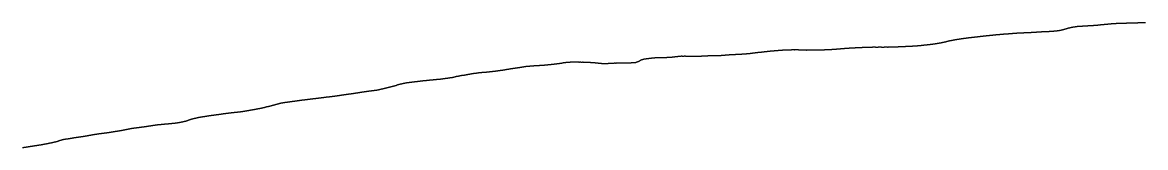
# Model space of a CAD drawing. Header units: millimetres. Extents: x 0 to 74012, y -3596 to 150.
# Drawn here: x 9299 to 18522, y -2994 to -1963 of the extents above; entities that cross this region are included whole.
import ezdxf

# ---------------------------------------------------------------- set-up
doc = ezdxf.new("R2010")
doc.units = ezdxf.units.MM
doc.layers.add('Clone', color=7, linetype='CONTINUOUS')

msp = doc.modelspace()

# ---------------------------------------------------------------- linework, layer by layer
at = {"layer": 'Clone'}
for points in [[(17804.7, -2030.69), (17817.1, -2028.76)], [(17817.1, -2028.76), (17829.4, -2026.12)], [(17829.4, -2026.12), (17841.8, -2023.12)], [(17841.8, -2023.12), (17854.2, -2019.57)], [(17854.2, -2019.57), (17866.5, -2016.01)], [(17866.5, -2016.01), (17878.9, -2011.86)], [(17878.9, -2011.86), (17891.3, -2008.68)], [(17891.3, -2008.68), (17903.6, -2006.05)], [(17903.6, -2006.05), (17916, -2002.85)], [(17916, -2002.85), (17928.3, -2000.72)], [(17928.3, -2000.72), (17940.7, -1999.06)], [(17940.7, -1999.06), (17953.1, -1997.64)], [(17953.1, -1997.64), (17965.4, -1994.98)], [(17965.4, -1994.98), (17977.8, -1994.15)], [(17977.8, -1994.15), (17990.2, -1993.73)], [(17990.2, -1993.73), (18002.5, -1993.52)], [(18002.5, -1993.52), (18014.9, -1991.67)], [(18014.9, -1991.67), (18027.3, -1991.62)], [(18027.3, -1991.62), (18039.6, -1991.53)], [(18039.6, -1991.53), (18052, -1989.63)], [(18052, -1989.63), (18064.3, -1989.49)], [(18064.3, -1989.49), (18076.7, -1989.26)], [(18076.7, -1989.26), (18089.1, -1988.54)], [(18089.1, -1988.54), (18101.4, -1986.71)], [(18101.4, -1986.71), (18113.8, -1986.12)], [(18113.8, -1986.12), (18126.2, -1985.27)], [(18126.2, -1985.27), (18138.5, -1984.3)], [(18138.5, -1984.3), (18150.9, -1982.41)], [(18150.9, -1982.41), (18163.3, -1981.38)], [(18163.3, -1981.38), (18175.6, -1980.24)], [(18175.6, -1980.24), (18188, -1978.68)], [(18188, -1978.68), (18200.4, -1977.73)], [(18200.4, -1977.73), (18212.7, -1976.68)], [(18212.7, -1976.68), (18225.1, -1975.59)], [(18225.1, -1975.59), (18237.4, -1974.08)], [(18237.4, -1974.08), (18249.8, -1973.14)], [(18249.8, -1973.14), (18262.2, -1972.36)], [(18262.2, -1972.36), (18274.5, -1971.83)], [(18274.5, -1971.83), (18286.9, -1970.5)], [(18286.9, -1970.5), (18299.3, -1970.1)], [(18299.3, -1970.1), (18311.6, -1969.74)], [(18311.6, -1969.74), (18324, -1968.52)], [(18324, -1968.52), (18336.4, -1968.55)], [(18336.4, -1968.55), (18348.7, -1968.51)], [(18348.7, -1968.51), (18361.1, -1968.78)], [(18361.1, -1968.78), (18373.4, -1967.67)], [(18373.4, -1967.67), (18385.8, -1967.81)], [(18385.8, -1967.81), (18398.2, -1968.16)], [(18398.2, -1968.16), (18410.5, -1967.07)], [(18410.5, -1967.07), (18422.9, -1967.22)], [(18422.9, -1967.22), (18435.3, -1967.11)], [(18435.3, -1967.11), (18447.6, -1966.93)], [(18447.6, -1966.93), (18460, -1965.66)], [(18460, -1965.66), (18472.4, -1965.37)], [(18472.4, -1965.37), (18484.7, -1964.98)], [(18484.7, -1964.98), (18497.1, -1964.69)], [(18497.1, -1964.69), (18509.5, -1963.51)], [(18509.5, -1963.51), (18521.8, -1963.5)], [(16877.4, -2123.25), (16889.8, -2119.82)], [(16889.8, -2119.82), (16902.1, -2116.59)], [(16902.1, -2116.59), (16914.5, -2113.6)], [(16914.5, -2113.6), (16926.9, -2111.47)], [(16926.9, -2111.47), (16939.2, -2108.87)], [(16939.2, -2108.87), (16951.6, -2106.69)], [(16951.6, -2106.69), (16964, -2104.59)], [(16964, -2104.59), (16976.3, -2102.39)], [(16976.3, -2102.39), (16988.7, -2100.5)], [(16988.7, -2100.5), (17001, -2098.66)], [(17001, -2098.66), (17013.4, -2096.7)], [(17013.4, -2096.7), (17025.8, -2094.78)], [(17025.8, -2094.78), (17038.1, -2093.28)], [(17038.1, -2093.28), (17050.5, -2091.81)], [(17050.5, -2091.81), (17062.9, -2089.96)], [(17062.9, -2089.96), (17075.2, -2088.52)], [(17075.2, -2088.52), (17087.6, -2087.18)], [(17087.6, -2087.18), (17100, -2085.36)], [(17100, -2085.36), (17112.3, -2084.13)], [(17112.3, -2084.13), (17124.7, -2082.91)], [(17124.7, -2082.91), (17137.1, -2081.62)], [(17137.1, -2081.62), (17149.4, -2079.91)], [(17149.4, -2079.91), (17161.8, -2078.61)], [(17161.8, -2078.61), (17174.1, -2077.23)], [(17174.1, -2077.23), (17186.5, -2075.94)], [(17186.5, -2075.94), (17198.9, -2074.25)], [(17198.9, -2074.25), (17211.2, -2072.95)], [(17211.2, -2072.95), (17223.6, -2071.8)], [(17223.6, -2071.8), (17236, -2070.26)], [(17236, -2070.26), (17248.3, -2069.18)], [(17248.3, -2069.18), (17260.7, -2067.99)], [(17260.7, -2067.99), (17273.1, -2066.73)], [(17273.1, -2066.73), (17285.4, -2065.06)], [(17285.4, -2065.06), (17297.8, -2064.06)], [(17297.8, -2064.06), (17310.1, -2062.84)], [(17310.1, -2062.84), (17322.5, -2062.05)], [(17322.5, -2062.05), (17334.9, -2060.57)], [(17334.9, -2060.57), (17347.2, -2059.71)], [(17347.2, -2059.71), (17359.6, -2058.83)], [(17359.6, -2058.83), (17372, -2057.6)], [(17372, -2057.6), (17384.3, -2057)], [(17384.3, -2057), (17396.7, -2056.2)], [(17396.7, -2056.2), (17409.1, -2055.41)], [(17409.1, -2055.41), (17421.4, -2054.11)], [(17421.4, -2054.11), (17433.8, -2053.09)], [(17433.8, -2053.09), (17446.2, -2052.23)], [(17446.2, -2052.23), (17458.5, -2051.5)], [(17458.5, -2051.5), (17470.9, -2050.39)], [(17470.9, -2050.39), (17483.2, -2049.97)], [(17483.2, -2049.97), (17495.6, -2049.62)], [(17495.6, -2049.62), (17508, -2048.61)], [(17508, -2048.61), (17520.3, -2048.12)], [(17520.3, -2048.12), (17532.7, -2047.64)], [(17532.7, -2047.64), (17545.1, -2047.09)], [(17545.1, -2047.09), (17557.4, -2046.01)], [(17557.4, -2046.01), (17569.8, -2045.61)], [(17569.8, -2045.61), (17582.2, -2045.32)], [(17582.2, -2045.32), (17594.5, -2044.8)], [(17594.5, -2044.8), (17606.9, -2043.69)], [(17606.9, -2043.69), (17619.2, -2042.98)], [(17619.2, -2042.98), (17631.6, -2042.29)], [(17631.6, -2042.29), (17644, -2041.21)], [(17644, -2041.21), (17656.3, -2040.61)], [(17656.3, -2040.61), (17668.7, -2039.75)], [(17668.7, -2039.75), (17681.1, -2039.04)], [(17681.1, -2039.04), (17693.4, -2037.78)], [(17693.4, -2037.78), (17705.8, -2037.53)], [(17705.8, -2037.53), (17718.2, -2037.15)], [(17718.2, -2037.15), (17730.5, -2037.1)], [(17730.5, -2037.1), (17742.9, -2035.84)], [(17742.9, -2035.84), (17755.3, -2035.33)], [(17755.3, -2035.33), (17767.6, -2034.62)], [(17767.6, -2034.62), (17780, -2032.94)], [(17780, -2032.94), (17792.3, -2031.95)], [(17792.3, -2031.95), (17804.7, -2030.69)], [(15307.2, -2213.53), (15319.6, -2212.27)], [(15319.6, -2212.27), (15331.9, -2211.11)], [(15331.9, -2211.11), (15344.3, -2209.2)], [(15344.3, -2209.2), (15356.6, -2207.98)], [(15356.6, -2207.98), (15369, -2207.18)], [(15369, -2207.18), (15381.4, -2205.42)], [(15381.4, -2205.42), (15393.7, -2204.07)], [(15393.7, -2204.07), (15406.1, -2202.74)], [(15406.1, -2202.74), (15418.5, -2201.26)], [(15418.5, -2201.26), (15430.8, -2199.86)], [(15430.8, -2199.86), (15443.2, -2198.76)], [(15443.2, -2198.76), (15455.6, -2197.66)], [(15455.6, -2197.66), (15467.9, -2196.66)], [(15467.9, -2196.66), (15480.3, -2195.07)], [(15480.3, -2195.07), (15492.6, -2194.24)], [(15492.6, -2194.24), (15505, -2193.57)], [(15505, -2193.57), (15517.4, -2191.91)], [(15517.4, -2191.91), (15529.7, -2191.2)], [(15529.7, -2191.2), (15542.1, -2190.67)], [(15542.1, -2190.67), (15554.5, -2190.43)], [(15554.5, -2190.43), (15566.8, -2188.84)], [(15566.8, -2188.84), (15579.2, -2188.81)], [(15579.2, -2188.81), (15591.6, -2188.95)], [(15591.6, -2188.95), (15603.9, -2189.14)], [(15603.9, -2189.14), (15616.3, -2187.66)], [(15616.3, -2187.66), (15628.7, -2187.82)], [(15628.7, -2187.82), (15641, -2188.08)], [(15641, -2188.08), (15653.4, -2186.86)], [(15653.4, -2186.86), (15665.7, -2187.53)], [(15665.7, -2187.53), (15678.1, -2188.53)], [(15678.1, -2188.53), (15690.5, -2189.62)], [(15690.5, -2189.62), (15702.8, -2188.83)], [(15702.8, -2188.83), (15715.2, -2189.83)], [(15715.2, -2189.83), (15727.6, -2190.52)], [(15727.6, -2190.52), (15739.9, -2190.86)], [(15739.9, -2190.86), (15752.3, -2189.58)], [(15752.3, -2189.58), (15764.7, -2189.69)], [(15764.7, -2189.69), (15777, -2189.84)], [(15777, -2189.84), (15789.4, -2188.63)], [(15789.4, -2188.63), (15801.7, -2189.12)], [(15801.7, -2189.12), (15814.1, -2189.58)], [(15814.1, -2189.58), (15826.5, -2189.9)], [(15826.5, -2189.9), (15838.8, -2188.76)], [(15838.8, -2188.76), (15851.2, -2188.95)], [(15851.2, -2188.95), (15863.6, -2189.13)], [(15863.6, -2189.13), (15875.9, -2189.18)], [(15875.9, -2189.18), (15888.3, -2187.89)], [(15888.3, -2187.89), (15900.7, -2187.9)], [(15900.7, -2187.9), (15913, -2187.53)], [(15913, -2187.53), (15925.4, -2186.1)], [(15925.4, -2186.1), (15937.8, -2185.61)], [(15937.8, -2185.61), (15950.1, -2185.1)], [(15950.1, -2185.1), (15962.5, -2184.55)], [(15962.5, -2184.55), (15974.8, -2183.04)], [(15974.8, -2183.04), (15987.2, -2182.31)], [(15987.2, -2182.31), (15999.6, -2181.48)], [(15999.6, -2181.48), (16011.9, -2180.62)], [(16011.9, -2180.62), (16024.3, -2178.99)], [(16024.3, -2178.99), (16036.7, -2178.07)], [(16036.7, -2178.07), (16049, -2177.17)], [(16049, -2177.17), (16061.4, -2175.58)], [(16061.4, -2175.58), (16073.8, -2174.97)], [(16073.8, -2174.97), (16086.1, -2174.41)], [(16086.1, -2174.41), (16098.5, -2173.96)], [(16098.5, -2173.96), (16110.8, -2172.44)], [(16110.8, -2172.44), (16123.2, -2171.9)], [(16123.2, -2171.9), (16135.6, -2171.63)], [(16135.6, -2171.63), (16147.9, -2171.34)], [(16147.9, -2171.34), (16160.3, -2170.03)], [(16160.3, -2170.03), (16172.7, -2169.93)], [(16172.7, -2169.93), (16185, -2169.82)], [(16185, -2169.82), (16197.4, -2168.52)], [(16197.4, -2168.52), (16209.8, -2168.44)], [(16209.8, -2168.44), (16222.1, -2168.67)], [(16222.1, -2168.67), (16234.5, -2168.5)], [(16234.5, -2168.5), (16246.8, -2167.24)], [(16246.8, -2167.24), (16259.2, -2167.22)], [(16259.2, -2167.22), (16271.6, -2166.85)], [(16271.6, -2166.85), (16283.9, -2165.71)], [(16283.9, -2165.71), (16296.3, -2165.9)], [(16296.3, -2165.9), (16308.7, -2166.12)], [(16308.7, -2166.12), (16321, -2166.33)], [(16321, -2166.33), (16333.4, -2165.49)], [(16333.4, -2165.49), (16345.8, -2165.76)], [(16345.8, -2165.76), (16358.1, -2166.21)], [(16358.1, -2166.21), (16370.5, -2166.39)], [(16370.5, -2166.39), (16382.9, -2165.73)], [(16382.9, -2165.73), (16395.2, -2165.99)], [(16395.2, -2165.99), (16407.6, -2166.09)], [(16407.6, -2166.09), (16419.9, -2164.29)], [(16419.9, -2164.29), (16432.3, -2164.47)], [(16432.3, -2164.47), (16444.7, -2164.66)], [(16444.7, -2164.66), (16457, -2164.78)], [(16457, -2164.78), (16469.4, -2163.91)], [(16469.4, -2163.91), (16481.8, -2163.76)], [(16481.8, -2163.76), (16494.1, -2163.2)], [(16494.1, -2163.2), (16506.5, -2162.57)], [(16506.5, -2162.57), (16518.9, -2161.54)], [(16518.9, -2161.54), (16531.2, -2161.14)], [(16531.2, -2161.14), (16543.6, -2161.06)], [(16543.6, -2161.06), (16555.9, -2160.21)], [(16555.9, -2160.21), (16568.3, -2160)], [(16568.3, -2160), (16580.7, -2159.6)], [(16580.7, -2159.6), (16593, -2159.09)], [(16593, -2159.09), (16605.4, -2158.05)], [(16605.4, -2158.05), (16617.8, -2157.34)], [(16617.8, -2157.34), (16630.1, -2156.53)], [(16630.1, -2156.53), (16642.5, -2155.8)], [(16642.5, -2155.8), (16654.9, -2154.48)], [(16654.9, -2154.48), (16667.2, -2153.57)], [(16667.2, -2153.57), (16679.6, -2152.26)], [(16679.6, -2152.26), (16692, -2150.82)], [(16692, -2150.82), (16704.3, -2149.37)], [(16704.3, -2149.37), (16716.7, -2148.13)], [(16716.7, -2148.13), (16729, -2146.88)], [(16729, -2146.88), (16741.4, -2145.41)], [(16741.4, -2145.41), (16753.8, -2144.15)], [(16753.8, -2144.15), (16766.1, -2142.52)], [(16766.1, -2142.52), (16778.5, -2140.88)], [(16778.5, -2140.88), (16790.9, -2138.94)], [(16790.9, -2138.94), (16803.2, -2137.26)], [(16803.2, -2137.26), (16815.6, -2135.05)], [(16815.6, -2135.05), (16828, -2133.11)], [(16828, -2133.11), (16840.3, -2130.98)], [(16840.3, -2130.98), (16852.7, -2128.43)], [(16852.7, -2128.43), (16865, -2125.61)], [(16865, -2125.61), (16877.4, -2123.25)], [(13660, -2306.76), (13670.7, -2305.42)], [(13670.7, -2305.42), (13681.3, -2304.08)], [(13681.3, -2304.08), (13692.3, -2302.88)], [(13692.3, -2302.88), (13703.4, -2301.38)], [(13703.4, -2301.38), (13714.4, -2300.04)], [(13714.4, -2300.04), (13725.4, -2298.54)], [(13725.4, -2298.54), (13736.5, -2295.43)], [(13736.5, -2295.43), (13747.5, -2293.66)], [(13747.5, -2293.66), (13758.5, -2292.65)], [(13758.5, -2292.65), (13769.6, -2291.28)], [(13769.6, -2291.28), (13780.6, -2289.91)], [(13780.6, -2289.91), (13791.6, -2289.95)], [(13791.6, -2289.95), (13802.7, -2289.03)], [(13802.7, -2289.03), (13813.7, -2289.1)], [(13813.7, -2289.1), (13824.7, -2288.81)], [(13824.7, -2288.81), (13835.8, -2289.5)], [(13835.8, -2289.5), (13846.8, -2289.11)], [(13846.8, -2289.11), (13857.8, -2288.65)], [(13857.8, -2288.65), (13868.9, -2289.66)], [(13868.9, -2289.66), (13879.9, -2289.4)], [(13879.9, -2289.4), (13890.9, -2289.81)], [(13890.9, -2289.81), (13902, -2289.44)], [(13902, -2289.44), (13913, -2290.6)], [(13913, -2290.6), (13924, -2290.6)], [(13924, -2290.6), (13935, -2290.6)], [(13935, -2290.6), (13946.1, -2291.76)], [(13946.1, -2291.76), (13957.1, -2291.76)], [(13957.1, -2291.76), (13968.1, -2292.92)], [(13968.1, -2292.92), (13979.2, -2292.92)], [(13979.2, -2292.92), (13990.2, -2294.12)], [(13990.2, -2294.12), (14001.2, -2294.67)], [(14001.2, -2294.67), (14012.7, -2296.88)], [(14012.7, -2296.88), (14024.1, -2297.66)], [(14024.1, -2297.66), (14035.5, -2299.62)], [(14035.5, -2299.62), (14046.9, -2299.78)], [(14046.9, -2299.78), (14058.4, -2301.1)], [(14058.4, -2301.1), (14069.8, -2300.87)], [(14069.8, -2300.87), (14081.2, -2301.75)], [(14081.2, -2301.75), (14092.6, -2300.72)], [(14092.6, -2300.72), (14104.1, -2300.87)], [(14104.1, -2300.87), (14115.5, -2300)], [(14115.5, -2300), (14126.9, -2300.15)], [(14126.9, -2300.15), (14138.3, -2298.86)], [(14138.3, -2298.86), (14149.8, -2298.77)], [(14149.8, -2298.77), (14161.2, -2297.56)], [(14161.2, -2297.56), (14172.6, -2297.93)], [(14172.6, -2297.93), (14184, -2296.83)], [(14184, -2296.83), (14195.5, -2297.54)], [(14195.5, -2297.54), (14206.9, -2296.66)], [(14206.9, -2296.66), (14218.3, -2297.28)], [(14218.3, -2297.28), (14229.8, -2296.68)], [(14229.8, -2296.68), (14241.2, -2297.23)], [(14241.2, -2297.23), (14252.6, -2296.56)], [(14252.6, -2296.56), (14264, -2297.2)], [(14264, -2297.2), (14275.5, -2296.61)], [(14275.5, -2296.61), (14286.9, -2295.53)], [(14286.9, -2295.53), (14298.3, -2295)], [(14298.3, -2295), (14309.7, -2295)], [(14309.7, -2295), (14321.2, -2295)], [(14321.2, -2295), (14333, -2293.69)], [(14333, -2293.69), (14344.9, -2288.25)], [(14344.9, -2288.25), (14356.7, -2284.46)], [(14356.7, -2284.46), (14368.6, -2279)], [(14368.6, -2279), (14380.4, -2271.23)], [(14380.4, -2271.23), (14392.3, -2267.77)], [(14392.3, -2267.77), (14404.1, -2264.36)], [(14404.1, -2264.36), (14415.9, -2262.78)], [(14415.9, -2262.78), (14427.8, -2261.06)], [(14427.8, -2261.06), (14439.6, -2259.68)], [(14439.6, -2259.68), (14451.5, -2258.19)], [(14451.5, -2258.19), (14463.3, -2256.75)], [(14463.3, -2256.75), (14475.2, -2255.32)], [(14475.2, -2255.32), (14487, -2254.31)], [(14487, -2254.31), (14498.9, -2253.53)], [(14498.9, -2253.53), (14510.7, -2252.33)], [(14510.7, -2252.33), (14522.6, -2252.16)], [(14522.6, -2252.16), (14534.4, -2251.15)], [(14534.4, -2251.15), (14546.3, -2251.55)], [(14546.3, -2251.55), (14558.1, -2252.42)], [(14558.1, -2252.42), (14570, -2251.92)], [(14570, -2251.92), (14581.8, -2251.99)], [(14581.8, -2251.99), (14593.7, -2250.98)], [(14593.7, -2250.98), (14605.5, -2251.05)], [(14605.5, -2251.05), (14617.4, -2250.59)], [(14617.4, -2250.59), (14629.2, -2249.14)], [(14629.2, -2249.14), (14641.1, -2247.84)], [(14641.1, -2247.84), (14653.4, -2245.97)], [(14653.4, -2245.97), (14665.7, -2244.76)], [(14665.7, -2244.76), (14678, -2243.33)], [(14678, -2243.33), (14690.3, -2242.08)], [(14690.3, -2242.08), (14702.6, -2240.25)], [(14702.6, -2240.25), (14714.9, -2240.05)], [(14714.9, -2240.05), (14727.2, -2240.5)], [(14727.2, -2240.5), (14739.5, -2239.69)], [(14739.5, -2239.69), (14751.8, -2240.81)], [(14751.8, -2240.81), (14764.1, -2241.8)], [(14764.1, -2241.8), (14776.4, -2241.3)], [(14776.4, -2241.3), (14788.7, -2241.93)], [(14788.7, -2241.93), (14801, -2242.53)], [(14801, -2242.53), (14813.3, -2241.64)], [(14813.3, -2241.64), (14825.6, -2242.28)], [(14825.6, -2242.28), (14838, -2242.48)], [(14838, -2242.48), (14850.3, -2242.16)], [(14850.3, -2242.16), (14862.6, -2240.75)], [(14862.6, -2240.75), (14874.9, -2240.13)], [(14874.9, -2240.13), (14887.2, -2239.91)], [(14887.2, -2239.91), (14899.5, -2238.25)], [(14899.5, -2238.25), (14911.8, -2238.04)], [(14911.8, -2238.04), (14924.1, -2237.72)], [(14924.1, -2237.72), (14936.4, -2236.34)], [(14936.4, -2236.34), (14948.7, -2236.62)], [(14948.7, -2236.62), (14961, -2237.04)], [(14961, -2237.04), (14973.4, -2236.07)], [(14973.4, -2236.07), (14985.7, -2236.27)], [(14985.7, -2236.27), (14998.1, -2236.3)], [(14998.1, -2236.3), (15010.5, -2236.31)], [(15010.5, -2236.31), (15022.8, -2235.08)], [(15022.8, -2235.08), (15035.2, -2234.74)], [(15035.2, -2234.74), (15047.5, -2234.28)], [(15047.5, -2234.28), (15059.9, -2233.53)], [(15059.9, -2233.53), (15072.3, -2231.47)], [(15072.3, -2231.47), (15084.6, -2230.83)], [(15084.6, -2230.83), (15097, -2230.18)], [(15097, -2230.18), (15109.4, -2228.46)], [(15109.4, -2228.46), (15121.7, -2227.99)], [(15121.7, -2227.99), (15134.1, -2227.66)], [(15134.1, -2227.66), (15146.5, -2227.32)], [(15146.5, -2227.32), (15158.8, -2225.97)], [(15158.8, -2225.97), (15171.2, -2225.61)], [(15171.2, -2225.61), (15183.5, -2225.47)], [(15183.5, -2225.47), (15195.9, -2224.94)], [(15195.9, -2224.94), (15208.3, -2223.55)], [(15208.3, -2223.55), (15220.6, -2223.16)], [(15220.6, -2223.16), (15233, -2222.31)], [(15233, -2222.31), (15245.4, -2220.77)], [(15245.4, -2220.77), (15257.7, -2220)], [(15257.7, -2220), (15270.1, -2218.77)], [(15270.1, -2218.77), (15282.5, -2217.11)], [(15282.5, -2217.11), (15294.8, -2215.28)], [(15294.8, -2215.28), (15307.2, -2213.53)], [(12907.3, -2399.06), (12917.6, -2397.38)], [(12917.6, -2397.38), (12928, -2397.05)], [(12928, -2397.05), (12938.3, -2394.85)], [(12938.3, -2394.85), (12948.6, -2392.76)], [(12948.6, -2392.76), (12958.9, -2390.73)], [(12958.9, -2390.73), (12969.2, -2389.36)], [(12969.2, -2389.36), (12979.6, -2386.99)], [(12979.6, -2386.99), (12989.9, -2384.8)], [(12989.9, -2384.8), (13000.2, -2383.22)], [(13000.2, -2383.22), (13010.5, -2381.63)], [(13010.5, -2381.63), (13020.8, -2380.97)], [(13020.8, -2380.97), (13031.2, -2379.54)], [(13031.2, -2379.54), (13041.5, -2378.1)], [(13041.5, -2378.1), (13052.1, -2375.27)], [(13052.1, -2375.27), (13062.8, -2375.65)], [(13062.8, -2375.65), (13073.5, -2374.34)], [(13073.5, -2374.34), (13084.1, -2373.35)], [(13084.1, -2373.35), (13094.8, -2373.45)], [(13094.8, -2373.45), (13105.5, -2372.36)], [(13105.5, -2372.36), (13116.1, -2371.02)], [(13116.1, -2371.02), (13126.8, -2369.69)], [(13126.8, -2369.69), (13137.4, -2369.08)], [(13137.4, -2369.08), (13148.1, -2367.73)], [(13148.1, -2367.73), (13158.8, -2366.37)], [(13158.8, -2366.37), (13169.4, -2365.52)], [(13169.4, -2365.52), (13180.1, -2364.17)], [(13180.1, -2364.17), (13190.8, -2362.71)], [(13190.8, -2362.71), (13201.4, -2361.25)], [(13201.4, -2361.25), (13212.1, -2359.81)], [(13212.1, -2359.81), (13222.8, -2358.34)], [(13222.8, -2358.34), (13233.4, -2356.88)], [(13233.4, -2356.88), (13244.1, -2355.44)], [(13244.1, -2355.44), (13254.8, -2353.59)], [(13254.8, -2353.59), (13265.4, -2351.63)], [(13265.4, -2351.63), (13276.1, -2349.67)], [(13276.1, -2349.67), (13286.7, -2348.17)], [(13286.7, -2348.17), (13297.4, -2346.3)], [(13297.4, -2346.3), (13308.1, -2344.43)], [(13308.1, -2344.43), (13318.7, -2343.04)], [(13318.7, -2343.04), (13329.4, -2341.25)], [(13329.4, -2341.25), (13340.1, -2339.54)], [(13340.1, -2339.54), (13350.7, -2338.28)], [(13350.7, -2338.28), (13361.4, -2336.61)], [(13361.4, -2336.61), (13372.1, -2334.95)], [(13372.1, -2334.95), (13382.7, -2333.53)], [(13382.7, -2333.53), (13393.4, -2331.77)], [(13393.4, -2331.77), (13404.1, -2330.01)], [(13404.1, -2330.01), (13414.7, -2328.22)], [(13414.7, -2328.22), (13425.4, -2326.47)], [(13425.4, -2326.47), (13436, -2325)], [(13436, -2325), (13446.7, -2324.96)], [(13446.7, -2324.96), (13457.4, -2323.69)], [(13457.4, -2323.69), (13468, -2322.42)], [(13468, -2322.42), (13478.7, -2321.79)], [(13478.7, -2321.79), (13489.4, -2320.73)], [(13489.4, -2320.73), (13500, -2319.72)], [(13500, -2319.72), (13510.7, -2319.57)], [(13510.7, -2319.57), (13521.4, -2318.51)], [(13521.4, -2318.51), (13532, -2318.37)], [(13532, -2318.37), (13542.7, -2317.37)], [(13542.7, -2317.37), (13553.3, -2316.36)], [(13553.3, -2316.36), (13564, -2316.3)], [(13564, -2316.3), (13574.7, -2315.3)], [(13574.7, -2315.3), (13585.3, -2314.27)], [(13585.3, -2314.27), (13596, -2313.82)], [(13596, -2313.82), (13606.7, -2312.54)], [(13606.7, -2312.54), (13617.3, -2311.23)], [(13617.3, -2311.23), (13628, -2310.37)], [(13628, -2310.37), (13638.7, -2308.99)], [(13638.7, -2308.99), (13649.3, -2307.66)], [(13649.3, -2307.66), (13660, -2306.76)], [(12329.4, -2491.38), (12339.7, -2488.73)], [(12339.7, -2488.73), (12350, -2486.07)], [(12350, -2486.07), (12360.4, -2483.41)], [(12360.4, -2483.41), (12370.7, -2480.72)], [(12370.7, -2480.72), (12381, -2475.34)], [(12381, -2475.34), (12391.3, -2473.05)], [(12391.3, -2473.05), (12401.6, -2470.73)], [(12401.6, -2470.73), (12412, -2468.42)], [(12412, -2468.42), (12422.3, -2466.11)], [(12422.3, -2466.11), (12432.6, -2463.79)], [(12432.6, -2463.79), (12442.9, -2461.48)], [(12442.9, -2461.48), (12453.2, -2459.53)], [(12453.2, -2459.53), (12463.6, -2458.34)], [(12463.6, -2458.34), (12473.9, -2457)], [(12473.9, -2457), (12484.2, -2455.74)], [(12484.2, -2455.74), (12494.5, -2454.5)], [(12494.5, -2454.5), (12504.8, -2453.24)], [(12504.8, -2453.24), (12515.2, -2451.98)], [(12515.2, -2451.98), (12525.5, -2450.72)], [(12525.5, -2450.72), (12535.8, -2449.67)], [(12535.8, -2449.67), (12546.1, -2448.37)], [(12546.1, -2448.37), (12556.4, -2447.06)], [(12556.4, -2447.06), (12566.8, -2445.78)], [(12566.8, -2445.78), (12577.1, -2444.48)], [(12577.1, -2444.48), (12587.4, -2443.23)], [(12587.4, -2443.23), (12597.7, -2442.43)], [(12597.7, -2442.43), (12608, -2441.37)], [(12608, -2441.37), (12618.4, -2440.3)], [(12618.4, -2440.3), (12628.7, -2439.22)], [(12628.7, -2439.22), (12639, -2438.16)], [(12639, -2438.16), (12649.3, -2437.09)], [(12649.3, -2437.09), (12659.6, -2436.05)], [(12659.6, -2436.05), (12670, -2435.39)], [(12670, -2435.39), (12680.3, -2434.34)], [(12680.3, -2434.34), (12690.6, -2433.28)], [(12690.6, -2433.28), (12700.9, -2432.23)], [(12700.9, -2432.23), (12711.2, -2431.17)], [(12711.2, -2431.17), (12721.6, -2430.14)], [(12721.6, -2430.14), (12731.9, -2429.55)], [(12731.9, -2429.55), (12742.2, -2428.07)], [(12742.2, -2428.07), (12752.5, -2426.57)], [(12752.5, -2426.57), (12762.8, -2425.11)], [(12762.8, -2425.11), (12773.2, -2423.65)], [(12773.2, -2423.65), (12783.5, -2422.82)], [(12783.5, -2422.82), (12793.8, -2421.07)], [(12793.8, -2421.07), (12804.1, -2419.32)], [(12804.1, -2419.32), (12814.4, -2417.57)], [(12814.4, -2417.57), (12824.8, -2416.65)], [(12824.8, -2416.65), (12835.1, -2414.86)], [(12835.1, -2414.86), (12845.4, -2412.08)], [(12845.4, -2412.08), (12855.7, -2409.3)], [(12855.7, -2409.3), (12866, -2406.58)], [(12866, -2406.58), (12876.4, -2405.63)], [(12876.4, -2405.63), (12886.7, -2403.32)], [(12886.7, -2403.32), (12897, -2400.94)], [(12897, -2400.94), (12907.3, -2399.06)], [(11750.5, -2583.53), (11760.5, -2582.23)], [(11760.5, -2582.23), (11770.6, -2580.94)], [(11770.6, -2580.94), (11780.6, -2579.6)], [(11780.6, -2579.6), (11790.6, -2578.15)], [(11790.6, -2578.15), (11800.7, -2576.74)], [(11800.7, -2576.74), (11810.7, -2576.3)], [(11810.7, -2576.3), (11820.8, -2575.07)], [(11820.8, -2575.07), (11830.8, -2573.8)], [(11830.8, -2573.8), (11840.8, -2572.58)], [(11840.8, -2572.58), (11850.9, -2571.35)], [(11850.9, -2571.35), (11860.9, -2570.05)], [(11860.9, -2570.05), (11870.9, -2568.62)], [(11870.9, -2568.62), (11881, -2567.18)], [(11881, -2567.18), (11891, -2565.74)], [(11891, -2565.74), (11901, -2564.23)], [(11901, -2564.23), (11911.1, -2562.75)], [(11911.1, -2562.75), (11921.1, -2561.28)], [(11921.1, -2561.28), (11931.2, -2559.8)], [(11931.2, -2559.8), (11941.2, -2558.33)], [(11941.2, -2558.33), (11951.2, -2556.85)], [(11951.2, -2556.85), (11961.3, -2555.38)], [(11961.3, -2555.38), (11971.3, -2553.9)], [(11971.3, -2553.9), (11981.3, -2552.44)], [(11981.3, -2552.44), (11991.4, -2550.98)], [(11991.4, -2550.98), (12001.4, -2550.07)], [(12001.4, -2550.07), (12011.5, -2548.76)], [(12011.5, -2548.76), (12021.5, -2547.12)], [(12021.5, -2547.12), (12031.5, -2545.47)], [(12031.5, -2545.47), (12041.6, -2543.85)], [(12041.6, -2543.85), (12051.6, -2542.31)], [(12051.6, -2542.31), (12061.6, -2540.77)], [(12061.6, -2540.77), (12071.7, -2539.2)], [(12071.7, -2539.2), (12081.7, -2537.5)], [(12081.7, -2537.5), (12092, -2535.81)], [(12092, -2535.81), (12102.4, -2534.22)], [(12102.4, -2534.22), (12112.7, -2532.72)], [(12112.7, -2532.72), (12123, -2531.26)], [(12123, -2531.26), (12133.3, -2529.79)], [(12133.3, -2529.79), (12143.6, -2528.3)], [(12143.6, -2528.3), (12154, -2527.18)], [(12154, -2527.18), (12164.3, -2525.88)], [(12164.3, -2525.88), (12174.6, -2524.58)], [(12174.6, -2524.58), (12184.9, -2523.28)], [(12184.9, -2523.28), (12195.2, -2521.97)], [(12195.2, -2521.97), (12205.6, -2520.63)], [(12205.6, -2520.63), (12215.9, -2518.74)], [(12215.9, -2518.74), (12226.2, -2516.39)], [(12226.2, -2516.39), (12236.5, -2514.03)], [(12236.5, -2514.03), (12246.8, -2511.67)], [(12246.8, -2511.67), (12257.2, -2509.31)], [(12257.2, -2509.31), (12267.5, -2506.95)], [(12267.5, -2506.95), (12277.8, -2504.61)], [(12277.8, -2504.61), (12288.1, -2501.97)], [(12288.1, -2501.97), (12298.4, -2499.34)], [(12298.4, -2499.34), (12308.8, -2496.69)], [(12308.8, -2496.69), (12319.1, -2494.03)], [(12319.1, -2494.03), (12329.4, -2491.38)], [(11228.6, -2674.78), (11238.6, -2672.85)], [(11238.6, -2672.85), (11248.7, -2671.02)], [(11248.7, -2671.02), (11258.7, -2669.01)], [(11258.7, -2669.01), (11268.7, -2666.74)], [(11268.7, -2666.74), (11278.8, -2664.48)], [(11278.8, -2664.48), (11288.8, -2662.48)], [(11288.8, -2662.48), (11298.8, -2658.36)], [(11298.8, -2658.36), (11308.9, -2656.48)], [(11308.9, -2656.48), (11318.9, -2654.63)], [(11318.9, -2654.63), (11328.9, -2652.06)], [(11328.9, -2652.06), (11339, -2649.48)], [(11339, -2649.48), (11349, -2646.82)], [(11349, -2646.82), (11359.1, -2644.14)], [(11359.1, -2644.14), (11369.1, -2641.46)], [(11369.1, -2641.46), (11379.1, -2638.78)], [(11379.1, -2638.78), (11389.2, -2636.09)], [(11389.2, -2636.09), (11399.2, -2633.37)], [(11399.2, -2633.37), (11409.2, -2630.58)], [(11409.2, -2630.58), (11419.3, -2627.79)], [(11419.3, -2627.79), (11429.3, -2625.76)], [(11429.3, -2625.76), (11439.4, -2623.94)], [(11439.4, -2623.94), (11449.4, -2622.47)], [(11449.4, -2622.47), (11459.4, -2621.09)], [(11459.4, -2621.09), (11469.5, -2619.71)], [(11469.5, -2619.71), (11479.5, -2618.33)], [(11479.5, -2618.33), (11489.5, -2616.96)], [(11489.5, -2616.96), (11499.6, -2615.58)], [(11499.6, -2615.58), (11509.6, -2614.19)], [(11509.6, -2614.19), (11519.6, -2612.81)], [(11519.6, -2612.81), (11529.7, -2611.43)], [(11529.7, -2611.43), (11539.7, -2610.04)], [(11539.7, -2610.04), (11549.8, -2608.62)], [(11549.8, -2608.62), (11559.8, -2607.2)], [(11559.8, -2607.2), (11569.8, -2605.78)], [(11569.8, -2605.78), (11579.9, -2604.36)], [(11579.9, -2604.36), (11589.9, -2602.98)], [(11589.9, -2602.98), (11599.9, -2601.65)], [(11599.9, -2601.65), (11610, -2600.29)], [(11610, -2600.29), (11620, -2599.54)], [(11620, -2599.54), (11630.1, -2598.16)], [(11630.1, -2598.16), (11640.1, -2596.83)], [(11640.1, -2596.83), (11650.1, -2595.51)], [(11650.1, -2595.51), (11660.2, -2594.33)], [(11660.2, -2594.33), (11670.2, -2593.2)], [(11670.2, -2593.2), (11680.2, -2592.03)], [(11680.2, -2592.03), (11690.3, -2590.88)], [(11690.3, -2590.88), (11700.3, -2589.74)], [(11700.3, -2589.74), (11710.3, -2588.6)], [(11710.3, -2588.6), (11720.4, -2587.39)], [(11720.4, -2587.39), (11730.4, -2586.11)], [(11730.4, -2586.11), (11740.5, -2584.83)], [(11740.5, -2584.83), (11750.5, -2583.53)], [(10656.5, -2770.31), (10666.5, -2765.99)], [(10666.5, -2765.99), (10676.5, -2762.3)], [(10676.5, -2762.3), (10686.6, -2759.13)], [(10686.6, -2759.13), (10696.6, -2756.76)], [(10696.6, -2756.76), (10706.7, -2754.36)], [(10706.7, -2754.36), (10716.7, -2751.97)], [(10716.7, -2751.97), (10726.7, -2749.58)], [(10726.7, -2749.58), (10736.8, -2747.18)], [(10736.8, -2747.18), (10746.8, -2744.86)], [(10746.8, -2744.86), (10756.8, -2743.25)], [(10756.8, -2743.25), (10766.9, -2741.65)], [(10766.9, -2741.65), (10776.9, -2740.04)], [(10776.9, -2740.04), (10787, -2738.43)], [(10787, -2738.43), (10797, -2736.83)], [(10797, -2736.83), (10807, -2735.22)], [(10807, -2735.22), (10817.1, -2733.61)], [(10817.1, -2733.61), (10827.1, -2732.01)], [(10827.1, -2732.01), (10837.1, -2730.5)], [(10837.1, -2730.5), (10847.2, -2728.98)], [(10847.2, -2728.98), (10857.2, -2727.99)], [(10857.2, -2727.99), (10867.2, -2726.49)], [(10867.2, -2726.49), (10877.3, -2725.04)], [(10877.3, -2725.04), (10887.3, -2723.59)], [(10887.3, -2723.59), (10897.4, -2722.23)], [(10897.4, -2722.23), (10907.4, -2720.91)], [(10907.4, -2720.91), (10917.4, -2719.57)], [(10917.4, -2719.57), (10927.5, -2718.13)], [(10927.5, -2718.13), (10937.5, -2716.62)], [(10937.5, -2716.62), (10947.5, -2715.11)], [(10947.5, -2715.11), (10957.6, -2713.85)], [(10957.6, -2713.85), (10967.6, -2712.6)], [(10967.6, -2712.6), (10977.7, -2711.36)], [(10977.7, -2711.36), (10987.7, -2710.13)], [(10987.7, -2710.13), (10997.7, -2708.87)], [(10997.7, -2708.87), (11007.8, -2707.61)], [(11007.8, -2707.61), (11017.8, -2706.34)], [(11017.8, -2706.34), (11027.8, -2705.12)], [(11027.8, -2705.12), (11037.9, -2703.95)], [(11037.9, -2703.95), (11047.9, -2703.39)], [(11047.9, -2703.39), (11058, -2702.2)], [(11058, -2702.2), (11068, -2701.02)], [(11068, -2701.02), (11078, -2699.91)], [(11078, -2699.91), (11088.1, -2698.67)], [(11088.1, -2698.67), (11098.1, -2697.43)], [(11098.1, -2697.43), (11108.1, -2696.2)], [(11108.1, -2696.2), (11118.2, -2694.46)], [(11118.2, -2694.46), (11128.2, -2692.69)], [(11128.2, -2692.69), (11138.2, -2690.91)], [(11138.2, -2690.91), (11148.3, -2689.13)], [(11148.3, -2689.13), (11158.3, -2687.44)], [(11158.3, -2687.44), (11168.4, -2685.69)], [(11168.4, -2685.69), (11178.4, -2683.89)], [(11178.4, -2683.89), (11188.4, -2682.08)], [(11188.4, -2682.08), (11198.5, -2680.25)], [(11198.5, -2680.25), (11208.5, -2678.43)], [(11208.5, -2678.43), (11218.5, -2676.6)], [(11218.5, -2676.6), (11228.6, -2674.78)], [(10064.3, -2860.06), (10074.3, -2858.5)], [(10074.3, -2858.5), (10084.4, -2856.94)], [(10084.4, -2856.94), (10094.4, -2855.46)], [(10094.4, -2855.46), (10104.4, -2853.67)], [(10104.4, -2853.67), (10114.5, -2851.88)], [(10114.5, -2851.88), (10124.5, -2850.1)], [(10124.5, -2850.1), (10134.6, -2848.06)], [(10134.6, -2848.06), (10144.6, -2846.01)], [(10144.6, -2846.01), (10154.6, -2843.96)], [(10154.6, -2843.96), (10164.7, -2841.9)], [(10164.7, -2841.9), (10174.7, -2839.88)], [(10174.7, -2839.88), (10184.7, -2837.88)], [(10184.7, -2837.88), (10194.8, -2835.89)], [(10194.8, -2835.89), (10204.8, -2834.33)], [(10204.8, -2834.33), (10214.9, -2833.08)], [(10214.9, -2833.08), (10224.9, -2831.74)], [(10224.9, -2831.74), (10234.9, -2830.43)], [(10234.9, -2830.43), (10245, -2829.14)], [(10245, -2829.14), (10255, -2827.85)], [(10255, -2827.85), (10265, -2826.56)], [(10265, -2826.56), (10275.1, -2825.23)], [(10275.1, -2825.23), (10285.1, -2823.75)], [(10285.1, -2823.75), (10295.1, -2822.42)], [(10295.1, -2822.42), (10305.2, -2821.09)], [(10305.2, -2821.09), (10315.2, -2819.71)], [(10315.2, -2819.71), (10325.3, -2818.17)], [(10325.3, -2818.17), (10335.3, -2816.62)], [(10335.3, -2816.62), (10345.3, -2815.07)], [(10345.3, -2815.07), (10355.4, -2813.52)], [(10355.4, -2813.52), (10365.4, -2811.97)], [(10365.4, -2811.97), (10375.4, -2810.42)], [(10375.4, -2810.42), (10385.5, -2808.87)], [(10385.5, -2808.87), (10395.5, -2807.32)], [(10395.5, -2807.32), (10405.6, -2805.78)], [(10405.6, -2805.78), (10415.6, -2805)], [(10415.6, -2805), (10425.6, -2804.01)], [(10425.6, -2804.01), (10435.7, -2802.99)], [(10435.7, -2802.99), (10445.7, -2801.98)], [(10445.7, -2801.98), (10455.7, -2800.96)], [(10455.7, -2800.96), (10465.8, -2800.04)], [(10465.8, -2800.04), (10475.8, -2799.93)], [(10475.8, -2799.93), (10485.8, -2798.83)], [(10485.8, -2798.83), (10495.9, -2797.71)], [(10495.9, -2797.71), (10505.9, -2796.66)], [(10505.9, -2796.66), (10516, -2795.64)], [(10516, -2795.64), (10526, -2794.66)], [(10526, -2794.66), (10536, -2793.62)], [(10536, -2793.62), (10546.1, -2792.58)], [(10546.1, -2792.58), (10556.1, -2791.41)], [(10556.1, -2791.41), (10566.1, -2790.22)], [(10566.1, -2790.22), (10576.2, -2788.5)], [(10576.2, -2788.5), (10586.2, -2786.65)], [(10586.2, -2786.65), (10596.3, -2784.81)], [(10596.3, -2784.81), (10606.3, -2782.81)], [(10606.3, -2782.81), (10616.3, -2780.72)], [(10616.3, -2780.72), (10626.4, -2778.62)], [(10626.4, -2778.62), (10636.4, -2776.53)], [(10636.4, -2776.53), (10646.4, -2774)], [(10646.4, -2774), (10656.5, -2770.31)], [(9547.51, -2951.35), (9557.85, -2948.94)], [(9557.85, -2948.94), (9568.19, -2946.61)], [(9568.19, -2946.61), (9578.54, -2944.2)], [(9578.54, -2944.2), (9588.88, -2941.64)], [(9588.88, -2941.64), (9599.23, -2936.77)], [(9599.23, -2936.77), (9609.57, -2933.7)], [(9609.57, -2933.7), (9619.91, -2930.75)], [(9619.91, -2930.75), (9630.26, -2927.73)], [(9630.26, -2927.73), (9640.6, -2925)], [(9640.6, -2925), (9650.95, -2923.79)], [(9650.95, -2923.79), (9661.29, -2922.56)], [(9661.29, -2922.56), (9671.63, -2921.33)], [(9671.63, -2921.33), (9681.98, -2919.9)], [(9681.98, -2919.9), (9692.32, -2918)], [(9692.32, -2918), (9702.67, -2916.55)], [(9702.67, -2916.55), (9713.01, -2913.94)], [(9713.01, -2913.94), (9723.05, -2912.36)], [(9723.05, -2912.36), (9733.08, -2910.9)], [(9733.08, -2910.9), (9743.12, -2909.42)], [(9743.12, -2909.42), (9753.16, -2907.96)], [(9753.16, -2907.96), (9763.19, -2906.51)], [(9763.19, -2906.51), (9773.23, -2905.06)], [(9773.23, -2905.06), (9783.27, -2903.6)], [(9783.27, -2903.6), (9793.31, -2902.15)], [(9793.31, -2902.15), (9803.34, -2900.66)], [(9803.34, -2900.66), (9813.38, -2898.97)], [(9813.38, -2898.97), (9823.42, -2897.27)], [(9823.42, -2897.27), (9833.45, -2895.57)], [(9833.45, -2895.57), (9843.49, -2893.77)], [(9843.49, -2893.77), (9853.53, -2891.93)], [(9853.53, -2891.93), (9863.56, -2890.09)], [(9863.56, -2890.09), (9873.6, -2888.29)], [(9873.6, -2888.29), (9883.64, -2886.5)], [(9883.64, -2886.5), (9893.67, -2884.7)], [(9893.67, -2884.7), (9903.71, -2883.46)], [(9903.71, -2883.46), (9913.75, -2881.67)], [(9913.75, -2881.67), (9923.78, -2880.02)], [(9923.78, -2880.02), (9933.82, -2878.81)], [(9933.82, -2878.81), (9943.86, -2877.6)], [(9943.86, -2877.6), (9953.9, -2876.39)], [(9953.9, -2876.39), (9963.93, -2875.11)], [(9963.93, -2875.11), (9973.97, -2873.66)], [(9973.97, -2873.66), (9984.01, -2872.42)], [(9984.01, -2872.42), (9994.04, -2871.25)], [(9994.04, -2871.25), (10004.1, -2869.85)], [(10004.1, -2869.85), (10014.1, -2868.12)], [(10014.1, -2868.12), (10024.2, -2866.39)], [(10024.2, -2866.39), (10034.2, -2864.73)], [(10034.2, -2864.73), (10044.2, -2863.17)], [(10044.2, -2863.17), (10054.3, -2861.61)], [(10054.3, -2861.61), (10064.3, -2860.06)], [(9299.25, -2994.4), (9309.59, -2992.57)], [(9309.59, -2992.57), (9319.94, -2990.87)], [(9319.94, -2990.87), (9330.28, -2989.18)], [(9330.28, -2989.18), (9340.62, -2987.48)], [(9340.62, -2987.48), (9350.97, -2985.79)], [(9350.97, -2985.79), (9361.31, -2984.13)], [(9361.31, -2984.13), (9371.66, -2982.5)], [(9371.66, -2982.5), (9382, -2981.22)], [(9382, -2981.22), (9392.34, -2979.62)], [(9392.34, -2979.62), (9402.69, -2978.03)], [(9402.69, -2978.03), (9413.03, -2976.44)], [(9413.03, -2976.44), (9423.38, -2974.85)], [(9423.38, -2974.85), (9433.72, -2973.25)], [(9433.72, -2973.25), (9444.06, -2971.66)], [(9444.06, -2971.66), (9454.41, -2970.09)], [(9454.41, -2970.09), (9464.75, -2968.2)], [(9464.75, -2968.2), (9475.1, -2965.52)], [(9475.1, -2965.52), (9485.44, -2963.73)], [(9485.44, -2963.73), (9495.79, -2962.24)], [(9495.79, -2962.24), (9506.13, -2960.75)], [(9506.13, -2960.75), (9516.47, -2957.52)], [(9516.47, -2957.52), (9526.82, -2955.9)], [(9526.82, -2955.9), (9537.16, -2953.88)], [(9537.16, -2953.88), (9547.51, -2951.35)]]:
    msp.add_open_spline(points, degree=1, dxfattribs=at)

doc.saveas('drawing.dxf')
